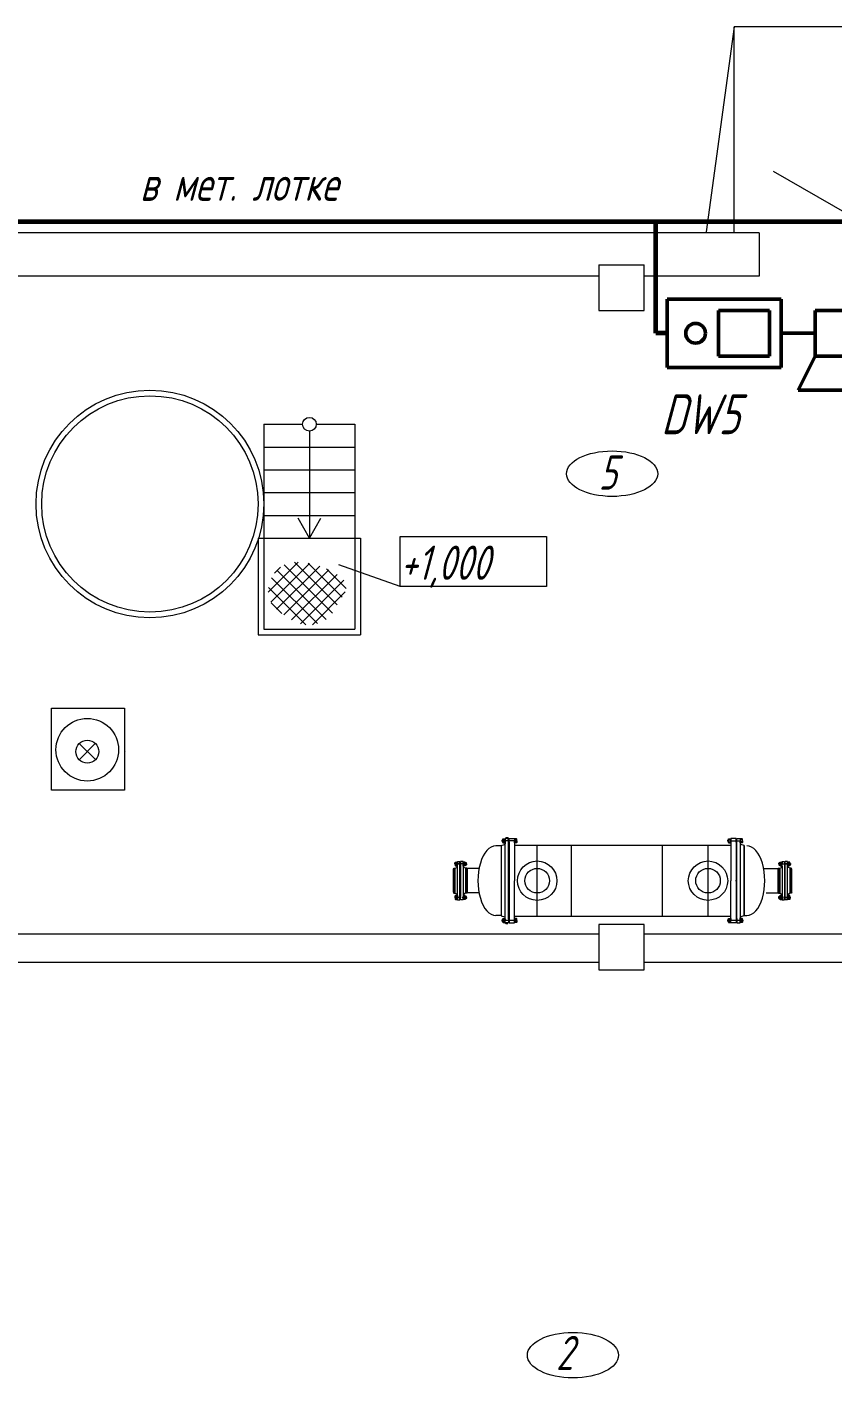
# Model space of a CAD drawing. Header units: millimetres. Extents: x 1337 to 8186, y 1899 to 5236.
# Drawn here: x 2070.3 to 2141.1, y 2610.2 to 2728.8 of the extents above; entities that cross this region are included whole.
import ezdxf

# ---------------------------------------------------------------- set-up
doc = ezdxf.new("R2010")
doc.units = ezdxf.units.MM
for name, color, linetype, lineweight in [('Линия связи (Вновь)', 3, 'Continuous', 60), ('Связь', 84, 'Continuous', 50), ('Строительный', 251, 'Continuous', 13), ('Текст', 2, 'Continuous', 25)]:
    doc.layers.add(name, color=color, linetype=linetype, lineweight=lineweight)
doc.styles.add('Simplex', font='simplex.shx', dxfattribs={"width": 0.7, "oblique": 15})

# ---------------------------------------------------------------- blocks, each defined once
blk = doc.blocks.new('A$C178B2837')
at = {"layer": 'Строительный', "ltscale": 100}
for p, q in [((117.06, 420.6), (114.6, 402.6)), ((132.06, 420.6), (117.06, 420.6)), ((117.06, 402.52), (117.06, 420.6)), ((129.86, 402.51), (120.52, 407.91)), ((119.26, 402.51), (44.36, 402.51)), ((119.26, 402.51), (119.26, 398.71)), ((105.16, 398.71), (54.16, 398.71)), ((105.16, 399.7), (105.16, 395.7)), ((105.16, 399.7), (109.16, 399.7)), ((109.16, 395.7), (109.16, 399.7)), ((119.26, 398.71), (109.16, 398.71)), ((105.16, 395.7), (109.16, 395.7)), ((75.76, 385.71), (79.16, 385.71)), ((75.76, 385.71), (75.76, 367.71)), ((80.36, 385.71), (83.76, 385.71)), ((83.76, 385.71), (83.76, 367.71)), ((79.76, 385.11), (79.76, 375.71)), ((75.76, 383.71), (83.76, 383.71)), ((75.76, 381.71), (83.76, 381.71)), ((75.76, 379.71), (83.76, 379.71)), ((75.76, 377.71), (83.76, 377.71)), ((79.76, 375.71, -0.75), (78.76, 377.45, -0.75)), ((79.76, 375.71, -0.75), (80.76, 377.45, -0.75)), ((75.26, 375.71), (84.26, 375.71)), ((75.26, 375.71), (75.26, 367.21)), ((84.26, 375.71), (84.26, 367.21)), ((87.74, 375.84), (100.57, 375.84)), ((87.74, 371.46), (87.74, 375.84)), ((100.57, 375.84), (100.57, 371.46)), ((76.15, 370.98), (78.78, 373.61)), ((76.37, 370.08), (79.78, 373.48)), ((76.69, 372.64), (77.22, 373.17)), ((76.88, 369.46), (80.67, 373.25)), ((76.9, 372.89), (81.24, 368.56)), ((77.51, 368.97), (81.47, 372.93)), ((77.55, 373.37), (81.79, 369.13)), ((78.19, 368.53), (82.19, 372.53)), ((78.44, 373.6), (82.2, 369.85)), ((79.66, 373.5), (82.64, 370.52)), ((81.26, 373.02), (82.99, 371.3)), ((87.74, 371.46), (82.33, 373.38)), ((76.18, 371.38), (79.45, 368.1)), ((76.44, 372.23), (80.47, 368.2)), ((78.98, 368.19), (82.79, 372.01)), ((100.57, 371.46), (87.74, 371.46)), ((80.02, 368.11), (82.9, 370.99)), ((76.39, 370.04), (77.33, 369.1)), ((75.26, 367.21), (84.26, 367.21)), ((75.76, 367.71), (83.76, 367.71)), ((57.13, 360.77), (63.52, 360.77)), ((57.13, 353.58), (57.13, 360.77)), ((63.52, 360.77), (63.52, 353.58)), ((59.56, 356.25), (60.96, 357.68)), ((59.56, 357.67), (60.97, 356.26)), ((63.62, 356.96), (63.62, 356.96)), ((63.52, 353.58), (57.13, 353.58)), ((96.59, 348.71), (96.89, 348.81)), ((98, 349.13), (96.63, 349.13)), ((96.68, 349.2), (96.71, 349.23)), ((96.68, 349.13), (96.68, 349.2)), ((96.68, 349.13), (96.68, 349.05)), ((96.68, 349.05), (96.71, 349.03)), ((96.69, 349.21), (96.74, 349.21)), ((96.69, 349.04), (96.74, 349.04)), ((96.71, 349.23), (96.74, 349.23)), ((96.71, 349.23), (96.71, 349.13)), ((96.71, 349.03), (96.71, 349.13)), ((96.71, 349.03), (96.74, 349.03)), ((96.74, 349.28), (96.75, 349.3)), ((96.74, 349.13), (96.74, 349.28)), ((96.74, 349.13), (96.74, 348.98)), ((96.74, 348.98), (96.75, 348.95)), ((96.75, 349.3), (96.93, 349.3)), ((96.75, 349.21), (96.93, 349.21)), ((96.75, 349.04), (96.93, 349.04)), ((96.75, 348.95), (96.93, 348.95)), ((96.93, 349.3), (96.94, 349.28)), ((96.93, 348.95), (96.94, 348.98)), ((96.94, 349.33), (96.94, 348.87)), ((97.23, 349.33), (96.94, 349.33)), ((96.94, 349.28), (96.94, 349.13)), ((96.94, 349.24), (96.94, 349.24)), ((96.94, 348.98), (96.94, 349.13)), ((96.94, 349.04), (96.94, 349.04)), ((96.94, 349.03), (96.94, 349.03)), ((96.95, 341.93), (96.94, 348.87)), ((97.02, 349.39), (97, 349.38)), ((97, 349.38), (97, 349.33)), ((97.1, 349.33), (97, 349.33)), ((97.1, 349.39), (97.02, 349.39)), ((97.05, 349.38), (97.05, 349.33)), ((97.08, 349.13), (97.08, 349.13)), ((97.1, 349.39), (97.19, 349.39)), ((97.1, 349.33), (97.2, 349.33)), ((97.15, 349.38), (97.15, 349.33)), ((97.19, 349.39), (97.2, 349.38)), ((97.2, 349.38), (97.2, 349.33)), ((97.23, 349.03), (97.23, 349.33)), ((97.29, 349.23), (97.23, 349.23)), ((97.23, 348.94), (97.23, 349.03)), ((97.29, 349.03), (97.23, 349.03)), ((97.26, 348.94), (97.23, 348.94)), ((97.24, 342.29), (97.23, 348.94)), ((97.29, 349.02), (97.26, 348.99)), ((97.26, 348.82), (97.26, 348.99)), ((97.26, 345.63), (97.26, 348.82)), ((97.26, 348.82), (97.26, 348.82)), ((97.29, 349.33), (97.76, 349.33)), ((97.29, 349.03), (97.29, 349.33)), ((97.29, 349.02), (97.29, 349.03)), ((97.29, 349.03), (97.29, 342.23)), ((97.76, 349.33), (97.76, 345.63)), ((97.77, 349.3), (97.76, 349.28)), ((97.76, 349.28), (97.76, 349.13)), ((97.76, 349.24), (97.76, 349.24)), ((97.76, 348.98), (97.76, 349.13)), ((97.76, 349.04), (97.76, 349.04)), ((97.76, 349.03), (97.76, 349.03)), ((97.77, 348.95), (97.76, 348.98)), ((97.95, 349.3), (97.77, 349.3)), ((97.95, 349.21), (97.77, 349.21)), ((97.95, 349.04), (97.77, 349.04)), ((97.95, 348.95), (97.77, 348.95)), ((97.96, 349.28), (97.95, 349.3)), ((97.96, 348.98), (97.95, 348.95)), ((97.96, 349.13), (97.96, 349.28)), ((97.98, 349.2), (97.96, 349.22)), ((97.97, 349.21), (97.96, 349.21)), ((97.96, 349.13), (97.96, 348.98)), ((97.98, 349.05), (97.96, 349.03)), ((97.97, 349.04), (97.96, 349.04)), ((97.98, 349.13), (97.98, 349.2)), ((97.98, 349.13), (97.98, 349.05)), ((116.5, 349.2), (116.53, 349.23)), ((116.5, 349.13), (116.5, 349.2)), ((116.5, 349.13), (116.5, 349.05)), ((116.5, 349.05), (116.53, 349.03)), ((116.51, 349.21), (116.56, 349.21)), ((116.51, 349.04), (116.56, 349.04)), ((116.53, 349.23), (116.56, 349.23)), ((116.53, 349.23), (116.53, 349.13)), ((116.53, 349.03), (116.53, 349.13)), ((116.53, 349.03), (116.56, 349.03)), ((116.56, 349.28), (116.57, 349.3)), ((116.56, 349.13), (116.56, 349.28)), ((116.56, 349.13), (116.56, 348.98)), ((116.56, 348.98), (116.57, 348.95)), ((116.57, 349.3), (116.75, 349.3)), ((116.57, 349.21), (116.75, 349.21)), ((116.57, 349.04), (116.75, 349.04)), ((116.57, 348.95), (116.75, 348.95)), ((116.73, 349.13), (117.26, 349.13)), ((116.75, 349.3), (116.76, 349.28)), ((116.75, 348.95), (116.76, 348.98)), ((117.23, 349.33), (116.76, 349.33)), ((116.76, 349.33), (116.76, 347.56)), ((116.76, 349.28), (116.76, 349.13)), ((116.76, 349.23), (116.76, 349.23)), ((116.76, 349.21), (116.76, 349.21)), ((116.76, 348.98), (116.76, 349.13)), ((116.9, 349.13), (116.9, 349.13)), ((117.23, 349.02), (117.23, 349.33)), ((117.29, 349.23), (117.23, 349.23)), ((117.29, 349.03), (117.23, 349.03)), ((117.23, 349.02), (117.23, 342.03)), ((117.23, 349.02), (117.26, 348.99)), ((117.26, 348.94), (117.26, 348.99)), ((117.26, 345.63), (117.26, 348.94)), ((117.26, 348.94), (117.29, 348.94)), ((117.27, 349.13), (117.6, 349.13)), ((117.29, 349.33), (117.58, 349.33)), ((117.29, 348.94), (117.29, 349.33)), ((117.29, 345.63), (117.29, 348.94)), ((117.4, 349.13), (117.4, 349.13)), ((117.58, 349.33), (117.58, 342.38)), ((117.59, 349.3), (117.58, 349.28)), ((117.58, 349.28), (117.58, 349.13)), ((117.58, 348.98), (117.58, 349.13)), ((117.58, 349.04), (117.58, 349.04)), ((117.58, 349.03), (117.58, 349.03)), ((117.59, 348.95), (117.58, 348.98)), ((117.77, 349.3), (117.59, 349.3)), ((117.77, 349.21), (117.59, 349.21)), ((117.77, 349.04), (117.59, 349.04)), ((117.77, 348.95), (117.59, 348.95)), ((117.93, 348.71), (117.63, 348.81)), ((117.78, 349.28), (117.77, 349.3)), ((117.78, 348.98), (117.77, 348.95)), ((117.78, 349.13), (117.78, 349.28)), ((117.8, 349.2), (117.78, 349.22)), ((117.79, 349.21), (117.78, 349.21)), ((117.78, 349.13), (117.78, 348.98)), ((117.8, 349.05), (117.78, 349.03)), ((117.79, 349.04), (117.78, 349.04)), ((117.8, 349.13), (117.8, 349.2)), ((117.8, 349.13), (117.8, 349.05)), ((96.59, 348.69), (96.12, 348.69)), ((96.59, 348.71), (96.6, 342.55)), ((97.76, 348.75), (116.76, 348.75)), ((99.76, 342.51), (99.76, 348.75)), ((102.76, 342.51), (102.76, 348.75)), ((110.76, 342.51), (110.76, 348.75)), ((114.76, 342.51), (114.76, 348.75)), ((117.93, 348.71), (117.93, 345.63)), ((117.93, 345.63), (117.93, 348.69)), ((92.4, 346.65), (92.45, 346.74)), ((92.4, 344.61), (92.4, 346.65)), ((92.45, 346.74), (92.55, 346.74)), ((92.45, 344.52), (92.45, 346.74)), ((93.57, 347.1), (92.48, 347.1)), ((92.55, 347.17), (92.57, 347.19)), ((92.55, 347.17), (92.57, 347.19)), ((92.55, 347.1), (92.55, 347.17)), ((92.55, 347.1), (92.55, 347.17)), ((92.55, 347.1), (92.55, 347.02)), ((92.55, 347.1), (92.55, 347.02)), ((92.55, 347.02), (92.57, 347)), ((92.55, 347.02), (92.57, 347)), ((92.55, 346.74), (92.71, 346.8)), ((92.55, 344.52), (92.55, 346.74)), ((92.56, 347.19), (92.57, 347.19)), ((92.56, 347.19), (92.57, 347.19)), ((92.56, 347.01), (92.57, 347.01)), ((92.56, 347.01), (92.57, 347.01)), ((92.57, 347.25), (92.58, 347.27)), ((92.57, 347.25), (92.58, 347.27)), ((92.57, 347.1), (92.57, 347.25)), ((92.57, 347.1), (92.57, 347.25)), ((92.57, 347.1), (92.57, 346.95)), ((92.57, 347.1), (92.57, 346.95)), ((92.57, 346.95), (92.58, 346.93)), ((92.57, 346.95), (92.58, 346.93)), ((92.58, 347.27), (92.76, 347.27)), ((92.58, 347.27), (92.76, 347.27)), ((92.58, 347.19), (92.76, 347.19)), ((92.58, 347.19), (92.76, 347.19)), ((92.58, 347.01), (92.76, 347.01)), ((92.58, 347.01), (92.76, 347.01)), ((92.58, 346.93), (92.76, 346.93)), ((92.58, 346.93), (92.76, 346.93)), ((92.75, 347.1), (93, 347.1)), ((92.76, 347.27), (92.77, 347.25)), ((92.76, 347.27), (92.77, 347.25)), ((92.76, 346.93), (92.77, 346.95)), ((92.76, 346.93), (92.77, 346.95)), ((92.77, 343.95), (92.77, 347.3)), ((92.77, 347.3), (92.98, 347.3)), ((92.77, 347.25), (92.77, 347.1)), ((92.77, 347.25), (92.77, 347.1)), ((92.77, 346.95), (92.77, 347.1)), ((92.77, 346.95), (92.77, 347.1)), ((92.98, 343.95), (92.98, 347.3)), ((92.98, 347.2), (93.04, 347.2)), ((92.98, 347.2), (93.04, 347.2)), ((92.98, 347), (93.04, 347)), ((92.98, 347), (93.04, 347)), ((92.98, 346.93), (93.01, 346.93)), ((93.04, 347), (93.01, 346.97)), ((93.01, 346.97), (93.01, 346.93)), ((93.01, 346.93), (93.01, 344.44)), ((93.25, 347.3), (93.04, 347.3)), ((93.04, 347.3), (93.04, 344.26)), ((93.04, 347), (93.04, 347)), ((93.25, 346.9), (93.25, 347.3)), ((93.26, 347.27), (93.25, 347.25)), ((93.26, 347.27), (93.25, 347.25)), ((93.25, 347.25), (93.25, 347.1)), ((93.25, 347.25), (93.25, 347.1)), ((93.25, 346.95), (93.25, 347.1)), ((93.25, 346.95), (93.25, 347.1)), ((93.26, 346.93), (93.25, 346.95)), ((93.26, 346.93), (93.25, 346.95)), ((93.25, 346.9), (93.25, 343.95)), ((93.44, 347.27), (93.26, 347.27)), ((93.44, 347.27), (93.26, 347.27)), ((93.44, 347.19), (93.26, 347.19)), ((93.44, 347.19), (93.26, 347.19)), ((93.44, 347.01), (93.26, 347.01)), ((93.44, 347.01), (93.26, 347.01)), ((93.44, 346.93), (93.26, 346.93)), ((93.44, 346.93), (93.26, 346.93)), ((93.47, 346.74), (93.32, 346.8)), ((93.45, 347.25), (93.44, 347.27)), ((93.45, 347.25), (93.44, 347.27)), ((93.45, 346.95), (93.44, 346.93)), ((93.45, 346.95), (93.44, 346.93)), ((93.45, 347.1), (93.45, 347.25)), ((93.45, 347.1), (93.45, 347.25)), ((93.53, 347.2), (93.45, 347.2)), ((93.53, 347.2), (93.45, 347.2)), ((93.54, 347.19), (93.45, 347.19)), ((93.54, 347.19), (93.45, 347.19)), ((93.45, 347.1), (93.45, 346.95)), ((93.45, 347.1), (93.45, 346.95)), ((93.54, 347.01), (93.45, 347.01)), ((93.54, 347.01), (93.45, 347.01)), ((93.53, 347), (93.45, 347)), ((93.53, 347), (93.45, 347)), ((93.57, 346.74), (93.47, 346.74)), ((93.47, 346.74), (93.47, 344.52)), ((93.55, 347.17), (93.53, 347.2)), ((93.53, 347.2), (93.53, 347.1)), ((93.55, 347.17), (93.53, 347.2)), ((93.53, 347.2), (93.53, 347.1)), ((93.53, 347), (93.53, 347.1)), ((93.53, 347), (93.53, 347.1)), ((93.55, 347.02), (93.53, 347)), ((93.55, 347.02), (93.53, 347)), ((93.55, 347.1), (93.55, 347.17)), ((93.55, 347.1), (93.55, 347.17)), ((93.55, 347.1), (93.55, 347.02)), ((93.55, 347.1), (93.55, 347.02)), ((93.62, 346.71), (93.57, 346.74)), ((93.57, 346.74), (93.57, 344.52)), ((93.62, 346.71), (93.62, 344.55)), ((94.66, 346.71), (93.62, 346.71)), ((93.62, 346.65), (93.62, 344.61)), ((116.76, 347.56), (116.76, 345.63)), ((119.64, 346.71), (120.9, 346.71)), ((120.9, 346.71), (120.95, 346.74)), ((120.9, 346.71), (120.9, 344.55)), ((120.9, 346.65), (120.9, 344.61)), ((120.95, 347.1), (122.05, 347.1)), ((120.95, 346.74), (121.05, 346.74)), ((120.95, 346.74), (120.95, 344.52)), ((120.97, 347.17), (121, 347.2)), ((120.97, 347.17), (121, 347.2)), ((120.97, 347.1), (120.97, 347.17)), ((120.97, 347.1), (120.97, 347.17)), ((120.97, 347.1), (120.97, 347.02)), ((120.97, 347.1), (120.97, 347.02)), ((120.97, 347.02), (121, 347)), ((120.97, 347.02), (121, 347)), ((120.98, 347.19), (121.07, 347.19)), ((120.98, 347.19), (121.07, 347.19)), ((120.98, 347.01), (121.07, 347.01)), ((120.98, 347.01), (121.07, 347.01)), ((121, 347.2), (121.07, 347.2)), ((121, 347.2), (121, 347.1)), ((121, 347.2), (121.07, 347.2)), ((121, 347.2), (121, 347.1)), ((121, 347), (121, 347.1)), ((121, 347), (121, 347.1)), ((121, 347), (121.07, 347)), ((121, 347), (121.07, 347)), ((121.05, 346.74), (121.21, 346.8)), ((121.05, 346.74), (121.05, 344.52)), ((121.07, 347.25), (121.08, 347.27)), ((121.07, 347.25), (121.08, 347.27)), ((121.07, 347.1), (121.07, 347.25)), ((121.07, 347.1), (121.07, 347.25)), ((121.07, 347.1), (121.07, 346.95)), ((121.07, 347.1), (121.07, 346.95)), ((121.07, 346.95), (121.08, 346.93)), ((121.07, 346.95), (121.08, 346.93)), ((121.08, 347.27), (121.26, 347.27)), ((121.08, 347.27), (121.26, 347.27)), ((121.08, 347.19), (121.26, 347.19)), ((121.08, 347.19), (121.26, 347.19)), ((121.08, 347.01), (121.26, 347.01)), ((121.08, 347.01), (121.26, 347.01)), ((121.08, 346.93), (121.26, 346.93)), ((121.08, 346.93), (121.26, 346.93)), ((121.26, 347.27), (121.27, 347.25)), ((121.26, 347.27), (121.27, 347.25)), ((121.26, 346.93), (121.27, 346.95)), ((121.26, 346.93), (121.27, 346.95)), ((121.27, 346.9), (121.27, 347.3)), ((121.27, 347.3), (121.48, 347.3)), ((121.27, 347.25), (121.27, 347.1)), ((121.27, 347.25), (121.27, 347.1)), ((121.27, 346.95), (121.27, 347.1)), ((121.27, 346.95), (121.27, 347.1)), ((121.27, 346.9), (121.27, 343.95)), ((121.48, 347.3), (121.48, 344.26)), ((121.54, 347.2), (121.48, 347.2)), ((121.54, 347.2), (121.48, 347.2)), ((121.48, 347), (121.51, 346.97)), ((121.48, 347), (121.48, 347)), ((121.54, 347), (121.48, 347)), ((121.54, 347), (121.48, 347)), ((121.51, 346.97), (121.51, 346.93)), ((121.51, 346.93), (121.51, 344.44)), ((121.54, 346.93), (121.51, 346.93)), ((121.77, 347.1), (121.52, 347.1)), ((121.75, 347.3), (121.54, 347.3)), ((121.54, 343.95), (121.54, 347.3)), ((121.75, 343.95), (121.75, 347.3)), ((121.76, 347.27), (121.75, 347.25)), ((121.76, 347.27), (121.75, 347.25)), ((121.75, 347.25), (121.75, 347.1)), ((121.75, 347.25), (121.75, 347.1)), ((121.75, 346.95), (121.75, 347.1)), ((121.75, 346.95), (121.75, 347.1)), ((121.76, 346.93), (121.75, 346.95)), ((121.76, 346.93), (121.75, 346.95)), ((121.94, 347.27), (121.76, 347.27)), ((121.94, 347.27), (121.76, 347.27)), ((121.94, 347.19), (121.76, 347.19)), ((121.94, 347.19), (121.76, 347.19)), ((121.94, 347.01), (121.76, 347.01)), ((121.94, 347.01), (121.76, 347.01)), ((121.94, 346.93), (121.76, 346.93)), ((121.94, 346.93), (121.76, 346.93)), ((121.97, 346.74), (121.82, 346.8)), ((121.95, 347.25), (121.94, 347.27)), ((121.95, 347.25), (121.94, 347.27)), ((121.95, 346.95), (121.94, 346.93)), ((121.95, 346.95), (121.94, 346.93)), ((121.95, 347.1), (121.95, 347.25)), ((121.95, 347.1), (121.95, 347.25)), ((121.97, 347.17), (121.95, 347.19)), ((121.96, 347.19), (121.95, 347.19)), ((121.97, 347.17), (121.95, 347.19)), ((121.96, 347.19), (121.95, 347.19)), ((121.95, 347.1), (121.95, 346.95)), ((121.95, 347.1), (121.95, 346.95)), ((121.97, 347.02), (121.95, 347)), ((121.97, 347.02), (121.95, 347)), ((121.96, 347.01), (121.95, 347.01)), ((121.96, 347.01), (121.95, 347.01)), ((121.97, 347.1), (121.97, 347.17)), ((121.97, 347.1), (121.97, 347.17)), ((121.97, 347.1), (121.97, 347.02)), ((121.97, 347.1), (121.97, 347.02)), ((122.07, 346.74), (121.97, 346.74)), ((121.97, 344.52), (121.97, 346.74)), ((122.12, 346.65), (122.07, 346.74)), ((122.07, 344.52), (122.07, 346.74)), ((122.12, 344.61), (122.12, 346.65)), ((97.26, 345.63), (97.26, 342.31)), ((97.76, 343.7), (97.76, 345.63)), ((116.76, 343.7), (116.76, 345.63)), ((117.23, 345.59), (117.23, 345.67)), ((117.26, 345.63), (117.26, 342.43)), ((117.29, 342.31), (117.29, 345.63)), ((117.93, 342.57), (117.93, 345.63)), ((117.93, 345.63), (117.93, 342.55)), ((92.4, 344.61), (92.45, 344.52)), ((92.45, 344.52), (92.55, 344.52)), ((93.04, 344.15), (92.5, 344.15)), ((92.55, 344.52), (92.71, 344.45)), ((92.55, 344.23), (92.57, 344.25)), ((92.55, 344.23), (92.57, 344.25)), ((92.55, 344.15), (92.55, 344.23)), ((92.55, 344.15), (92.55, 344.23)), ((92.55, 344.15), (92.55, 344.08)), ((92.55, 344.15), (92.55, 344.08)), ((92.55, 344.08), (92.57, 344.06)), ((92.55, 344.08), (92.57, 344.06)), ((92.56, 344.24), (92.57, 344.24)), ((92.56, 344.24), (92.57, 344.24)), ((92.56, 344.07), (92.57, 344.07)), ((92.56, 344.07), (92.57, 344.07)), ((92.57, 344.3), (92.58, 344.33)), ((92.57, 344.3), (92.58, 344.33)), ((92.57, 344.15), (92.57, 344.3)), ((92.57, 344.15), (92.57, 344.3)), ((92.57, 344.15), (92.57, 344)), ((92.57, 344.15), (92.57, 344)), ((92.58, 344.33), (92.76, 344.33)), ((92.58, 344.33), (92.76, 344.33)), ((92.58, 344.24), (92.76, 344.24)), ((92.58, 344.24), (92.76, 344.24)), ((92.58, 344.07), (92.76, 344.07)), ((92.58, 344.07), (92.76, 344.07)), ((92.75, 344.15), (93, 344.15)), ((92.76, 344.33), (92.77, 344.3)), ((92.76, 344.33), (92.77, 344.3)), ((92.77, 344.3), (92.77, 344.15)), ((92.77, 344.3), (92.77, 344.15)), ((92.77, 344), (92.77, 344.15)), ((92.77, 344), (92.77, 344.15)), ((92.98, 344.33), (93.01, 344.33)), ((92.98, 344.25), (93.04, 344.25)), ((92.98, 344.25), (93.04, 344.25)), ((92.98, 344.05), (93.04, 344.05)), ((92.98, 344.05), (93.04, 344.05)), ((93.01, 344.45), (93.01, 344.29)), ((93.04, 344.26), (93.01, 344.29)), ((93.04, 344.25), (93.04, 344.26)), ((93.04, 343.95), (93.04, 344.25)), ((93.59, 344.15), (93.15, 344.15)), ((93.26, 344.33), (93.25, 344.3)), ((93.26, 344.33), (93.25, 344.3)), ((93.25, 344.3), (93.25, 344.15)), ((93.25, 344.3), (93.25, 344.15)), ((93.25, 344), (93.25, 344.15)), ((93.25, 344), (93.25, 344.15)), ((93.44, 344.33), (93.26, 344.33)), ((93.44, 344.33), (93.26, 344.33)), ((93.44, 344.24), (93.26, 344.24)), ((93.44, 344.24), (93.26, 344.24)), ((93.44, 344.07), (93.26, 344.07)), ((93.44, 344.07), (93.26, 344.07)), ((93.47, 344.52), (93.32, 344.45)), ((93.45, 344.3), (93.44, 344.33)), ((93.45, 344.3), (93.44, 344.33)), ((93.45, 344.15), (93.45, 344.3)), ((93.45, 344.15), (93.45, 344.3)), ((93.53, 344.25), (93.45, 344.25)), ((93.53, 344.25), (93.45, 344.25)), ((93.54, 344.24), (93.45, 344.24)), ((93.54, 344.24), (93.45, 344.24)), ((93.45, 344.15), (93.45, 344)), ((93.45, 344.15), (93.45, 344)), ((93.54, 344.07), (93.45, 344.07)), ((93.54, 344.07), (93.45, 344.07)), ((93.53, 344.05), (93.45, 344.05)), ((93.53, 344.05), (93.45, 344.05)), ((93.57, 344.52), (93.47, 344.52)), ((93.55, 344.23), (93.53, 344.25)), ((93.53, 344.25), (93.53, 344.15)), ((93.55, 344.23), (93.53, 344.25)), ((93.53, 344.25), (93.53, 344.15)), ((93.53, 344.05), (93.53, 344.15)), ((93.53, 344.05), (93.53, 344.15)), ((93.55, 344.08), (93.53, 344.05)), ((93.55, 344.08), (93.53, 344.05)), ((93.55, 344.15), (93.55, 344.23)), ((93.55, 344.15), (93.55, 344.23)), ((93.55, 344.15), (93.55, 344.08)), ((93.55, 344.15), (93.55, 344.08)), ((93.62, 344.55), (93.57, 344.52)), ((94.66, 344.55), (93.62, 344.55)), ((119.86, 344.55), (120.9, 344.55)), ((120.9, 344.55), (120.95, 344.52)), ((120.93, 344.15), (121.37, 344.15)), ((120.95, 344.52), (121.05, 344.52)), ((120.97, 344.23), (121, 344.25)), ((120.97, 344.23), (121, 344.25)), ((120.97, 344.15), (120.97, 344.23)), ((120.97, 344.15), (120.97, 344.23)), ((120.97, 344.15), (120.97, 344.08)), ((120.97, 344.15), (120.97, 344.08)), ((120.97, 344.08), (121, 344.05)), ((120.97, 344.08), (121, 344.05)), ((120.98, 344.24), (121.07, 344.24)), ((120.98, 344.24), (121.07, 344.24)), ((120.98, 344.07), (121.07, 344.07)), ((120.98, 344.07), (121.07, 344.07)), ((121, 344.25), (121.07, 344.25)), ((121, 344.25), (121, 344.15)), ((121, 344.25), (121.07, 344.25)), ((121, 344.25), (121, 344.15)), ((121, 344.05), (121, 344.15)), ((121, 344.05), (121, 344.15)), ((121, 344.05), (121.07, 344.05)), ((121, 344.05), (121.07, 344.05)), ((121.05, 344.52), (121.21, 344.45)), ((121.07, 344.3), (121.08, 344.33)), ((121.07, 344.3), (121.08, 344.33)), ((121.07, 344.15), (121.07, 344.3)), ((121.07, 344.15), (121.07, 344.3)), ((121.07, 344.15), (121.07, 344)), ((121.07, 344.15), (121.07, 344)), ((121.08, 344.33), (121.26, 344.33)), ((121.08, 344.33), (121.26, 344.33)), ((121.08, 344.24), (121.26, 344.24)), ((121.08, 344.24), (121.26, 344.24)), ((121.08, 344.07), (121.26, 344.07)), ((121.08, 344.07), (121.26, 344.07)), ((121.26, 344.33), (121.27, 344.3)), ((121.26, 344.33), (121.27, 344.3)), ((121.27, 344.3), (121.27, 344.15)), ((121.27, 344.3), (121.27, 344.15)), ((121.27, 344), (121.27, 344.15)), ((121.27, 344), (121.27, 344.15)), ((121.48, 344.26), (121.51, 344.29)), ((121.48, 344.25), (121.48, 344.26)), ((121.48, 343.95), (121.48, 344.25)), ((121.54, 344.25), (121.48, 344.25)), ((121.54, 344.25), (121.48, 344.25)), ((121.48, 344.15), (122.02, 344.15)), ((121.54, 344.05), (121.48, 344.05)), ((121.54, 344.05), (121.48, 344.05)), ((121.51, 344.45), (121.51, 344.29)), ((121.54, 344.33), (121.51, 344.33)), ((121.77, 344.15), (121.52, 344.15)), ((121.76, 344.33), (121.75, 344.3)), ((121.76, 344.33), (121.75, 344.3)), ((121.75, 344.3), (121.75, 344.15)), ((121.75, 344.3), (121.75, 344.15)), ((121.75, 344), (121.75, 344.15)), ((121.75, 344), (121.75, 344.15)), ((121.94, 344.33), (121.76, 344.33)), ((121.94, 344.33), (121.76, 344.33)), ((121.94, 344.24), (121.76, 344.24)), ((121.94, 344.24), (121.76, 344.24)), ((121.94, 344.07), (121.76, 344.07)), ((121.94, 344.07), (121.76, 344.07)), ((121.97, 344.52), (121.82, 344.45)), ((121.95, 344.3), (121.94, 344.33)), ((121.95, 344.3), (121.94, 344.33)), ((121.95, 344.15), (121.95, 344.3)), ((121.95, 344.15), (121.95, 344.3)), ((121.97, 344.23), (121.95, 344.25)), ((121.97, 344.23), (121.95, 344.25)), ((121.96, 344.24), (121.95, 344.24)), ((121.96, 344.24), (121.95, 344.24)), ((121.95, 344.15), (121.95, 344)), ((121.95, 344.15), (121.95, 344)), ((121.97, 344.08), (121.95, 344.06)), ((121.97, 344.08), (121.95, 344.06)), ((121.96, 344.07), (121.95, 344.07)), ((121.96, 344.07), (121.95, 344.07)), ((122.07, 344.52), (121.97, 344.52)), ((121.97, 344.15), (121.97, 344.23)), ((121.97, 344.15), (121.97, 344.23)), ((121.97, 344.15), (121.97, 344.08)), ((121.97, 344.15), (121.97, 344.08)), ((122.12, 344.61), (122.07, 344.52)), ((92.57, 344), (92.58, 343.98)), ((92.57, 344), (92.58, 343.98)), ((92.58, 343.98), (92.76, 343.98)), ((92.58, 343.98), (92.76, 343.98)), ((92.76, 343.98), (92.77, 344)), ((92.76, 343.98), (92.77, 344)), ((92.77, 343.95), (92.98, 343.95)), ((93.25, 343.95), (93.04, 343.95)), ((93.26, 343.98), (93.25, 344)), ((93.26, 343.98), (93.25, 344)), ((93.44, 343.98), (93.26, 343.98)), ((93.44, 343.98), (93.26, 343.98)), ((93.45, 344), (93.44, 343.98)), ((93.45, 344), (93.44, 343.98)), ((97.76, 341.93), (97.76, 343.7)), ((116.76, 341.93), (116.76, 343.7)), ((121.07, 344), (121.08, 343.98)), ((121.07, 344), (121.08, 343.98)), ((121.08, 343.98), (121.26, 343.98)), ((121.08, 343.98), (121.26, 343.98)), ((121.26, 343.98), (121.27, 344)), ((121.26, 343.98), (121.27, 344)), ((121.27, 343.95), (121.48, 343.95)), ((121.75, 343.95), (121.54, 343.95)), ((121.76, 343.98), (121.75, 344)), ((121.76, 343.98), (121.75, 344)), ((121.94, 343.98), (121.76, 343.98)), ((121.94, 343.98), (121.76, 343.98)), ((121.95, 344), (121.94, 343.98)), ((121.95, 344), (121.94, 343.98)), ((96.59, 342.57), (96.12, 342.57)), ((96.6, 342.55), (96.9, 342.45)), ((98, 342.13), (96.63, 342.13)), ((96.68, 342.2), (96.71, 342.23)), ((96.68, 342.2), (96.71, 342.23)), ((96.68, 342.13), (96.68, 342.2)), ((96.68, 342.13), (96.68, 342.2)), ((96.68, 342.13), (96.68, 342.05)), ((96.68, 342.13), (96.68, 342.05)), ((96.68, 342.05), (96.71, 342.03)), ((96.68, 342.05), (96.71, 342.03)), ((96.69, 342.21), (96.75, 342.21)), ((96.69, 342.21), (96.75, 342.21)), ((96.69, 342.04), (96.75, 342.04)), ((96.69, 342.04), (96.75, 342.04)), ((96.71, 342.23), (96.75, 342.23)), ((96.71, 342.23), (96.71, 342.13)), ((96.71, 342.23), (96.75, 342.23)), ((96.71, 342.23), (96.71, 342.13)), ((96.71, 342.03), (96.71, 342.13)), ((96.71, 342.03), (96.71, 342.13)), ((96.71, 342.03), (96.75, 342.03)), ((96.71, 342.03), (96.75, 342.03)), ((96.75, 342.28), (96.76, 342.3)), ((96.75, 342.28), (96.76, 342.3)), ((96.75, 342.13), (96.75, 342.28)), ((96.75, 342.13), (96.75, 342.28)), ((96.75, 342.13), (96.75, 341.98)), ((96.75, 342.13), (96.75, 341.98)), ((96.75, 341.98), (96.76, 341.95)), ((96.75, 341.98), (96.76, 341.95)), ((96.76, 342.3), (96.93, 342.3)), ((96.76, 342.3), (96.93, 342.3)), ((96.76, 342.21), (96.93, 342.21)), ((96.76, 342.21), (96.93, 342.21)), ((96.76, 342.04), (96.93, 342.04)), ((96.76, 342.04), (96.93, 342.04)), ((96.76, 341.95), (96.93, 341.95)), ((96.76, 341.95), (96.93, 341.95)), ((96.93, 342.3), (96.95, 342.28)), ((96.93, 342.3), (96.95, 342.28)), ((96.93, 341.95), (96.95, 341.98)), ((96.93, 341.95), (96.95, 341.98)), ((96.95, 342.28), (96.95, 342.13)), ((96.95, 342.28), (96.95, 342.13)), ((96.95, 342.24), (96.95, 342.24)), ((96.95, 341.98), (96.95, 342.13)), ((96.95, 341.98), (96.95, 342.13)), ((96.95, 342.04), (96.95, 342.04)), ((96.95, 342.03), (96.95, 342.03)), ((97.24, 341.93), (96.95, 341.93)), ((96.99, 341.87), (96.99, 341.93)), ((97.09, 341.93), (96.99, 341.93)), ((97.01, 341.86), (96.99, 341.87)), ((97.09, 341.86), (97.01, 341.86)), ((97.04, 341.87), (97.04, 341.93)), ((97.08, 342.13), (97.08, 342.13)), ((97.08, 342.13), (97.08, 342.13)), ((97.09, 341.93), (97.19, 341.93)), ((97.09, 341.86), (97.17, 341.86)), ((97.14, 341.87), (97.14, 341.93)), ((97.17, 341.86), (97.19, 341.87)), ((97.19, 341.87), (97.19, 341.93)), ((97.24, 342.31), (97.24, 342.23)), ((97.26, 342.31), (97.24, 342.31)), ((97.24, 342.23), (97.24, 341.93)), ((97.29, 342.23), (97.24, 342.23)), ((97.29, 342.23), (97.24, 342.23)), ((97.29, 342.03), (97.24, 342.03)), ((97.29, 342.03), (97.24, 342.03)), ((97.26, 342.31), (97.26, 342.27)), ((97.29, 342.24), (97.26, 342.27)), ((97.29, 342.24), (97.29, 342.03)), ((97.29, 342.13), (97.29, 342.13)), ((97.29, 342.03), (97.29, 341.93)), ((97.29, 341.93), (97.76, 341.93)), ((97.58, 342.13), (97.58, 342.13)), ((97.58, 342.13), (97.58, 342.13)), ((97.76, 342.51), (116.06, 342.51)), ((97.77, 342.3), (97.76, 342.28)), ((97.77, 342.3), (97.76, 342.28)), ((97.76, 342.28), (97.76, 342.13)), ((97.76, 342.28), (97.76, 342.13)), ((97.76, 342.24), (97.76, 342.24)), ((97.76, 341.98), (97.76, 342.13)), ((97.76, 341.98), (97.76, 342.13)), ((97.76, 342.04), (97.76, 342.04)), ((97.76, 342.03), (97.76, 342.03)), ((97.76, 342.03), (97.76, 342.03)), ((97.77, 341.95), (97.76, 341.98)), ((97.77, 341.95), (97.76, 341.98)), ((97.95, 342.3), (97.77, 342.3)), ((97.95, 342.3), (97.77, 342.3)), ((97.95, 342.21), (97.77, 342.21)), ((97.95, 342.21), (97.77, 342.21)), ((97.95, 342.04), (97.77, 342.04)), ((97.95, 342.04), (97.77, 342.04)), ((97.95, 341.95), (97.77, 341.95)), ((97.95, 341.95), (97.77, 341.95)), ((97.96, 342.28), (97.95, 342.3)), ((97.96, 342.28), (97.95, 342.3)), ((97.96, 341.98), (97.95, 341.95)), ((97.96, 341.98), (97.95, 341.95)), ((97.96, 342.13), (97.96, 342.28)), ((97.96, 342.13), (97.96, 342.28)), ((97.98, 342.2), (97.96, 342.22)), ((97.98, 342.2), (97.96, 342.22)), ((97.97, 342.21), (97.96, 342.21)), ((97.97, 342.21), (97.96, 342.21)), ((97.96, 342.13), (97.96, 341.98)), ((97.96, 342.13), (97.96, 341.98)), ((97.98, 342.05), (97.96, 342.03)), ((97.98, 342.05), (97.96, 342.03)), ((97.97, 342.04), (97.96, 342.04)), ((97.97, 342.04), (97.96, 342.04)), ((97.98, 342.13), (97.98, 342.2)), ((97.98, 342.13), (97.98, 342.2)), ((97.98, 342.13), (97.98, 342.05)), ((97.98, 342.13), (97.98, 342.05)), ((109.16, 341.79), (105.16, 341.79)), ((105.16, 341.79), (105.16, 337.79)), ((109.16, 337.79), (109.16, 341.79)), ((116.06, 342.51), (116.76, 342.51)), ((117.87, 342.13), (116.45, 342.13)), ((116.5, 342.2), (116.52, 342.23)), ((116.5, 342.2), (116.52, 342.23)), ((116.5, 342.13), (116.5, 342.2)), ((116.5, 342.13), (116.5, 342.2)), ((116.5, 342.13), (116.5, 342.05)), ((116.5, 342.13), (116.5, 342.05)), ((116.5, 342.05), (116.52, 342.03)), ((116.5, 342.05), (116.52, 342.03)), ((116.51, 342.21), (116.56, 342.21)), ((116.51, 342.21), (116.56, 342.21)), ((116.51, 342.04), (116.56, 342.04)), ((116.51, 342.04), (116.56, 342.04)), ((116.52, 342.23), (116.56, 342.23)), ((116.52, 342.23), (116.52, 342.13)), ((116.52, 342.23), (116.56, 342.23)), ((116.52, 342.23), (116.52, 342.13)), ((116.52, 342.03), (116.52, 342.13)), ((116.52, 342.03), (116.52, 342.13)), ((116.52, 342.03), (116.56, 342.03)), ((116.52, 342.03), (116.56, 342.03)), ((116.56, 342.28), (116.57, 342.3)), ((116.56, 342.28), (116.57, 342.3)), ((116.56, 342.13), (116.56, 342.28)), ((116.56, 342.13), (116.56, 342.28)), ((116.56, 342.13), (116.56, 341.98)), ((116.56, 342.13), (116.56, 341.98)), ((116.56, 341.98), (116.57, 341.95)), ((116.56, 341.98), (116.57, 341.95)), ((116.57, 342.3), (116.75, 342.3)), ((116.57, 342.3), (116.75, 342.3)), ((116.57, 342.21), (116.75, 342.21)), ((116.57, 342.21), (116.75, 342.21)), ((116.57, 342.04), (116.75, 342.04)), ((116.57, 342.04), (116.75, 342.04)), ((116.57, 341.95), (116.75, 341.95)), ((116.57, 341.95), (116.75, 341.95)), ((116.75, 342.3), (116.76, 342.28)), ((116.75, 342.3), (116.76, 342.28)), ((116.75, 341.95), (116.76, 341.98)), ((116.75, 341.95), (116.76, 341.98)), ((116.76, 342.28), (116.76, 342.13)), ((116.76, 342.28), (116.76, 342.13)), ((116.76, 342.23), (116.76, 342.23)), ((116.76, 342.23), (116.76, 342.23)), ((116.76, 342.21), (116.76, 342.21)), ((116.76, 342.21), (116.76, 342.21)), ((116.76, 341.98), (116.76, 342.13)), ((116.76, 341.98), (116.76, 342.13)), ((116.76, 342.01), (116.76, 342.01)), ((117.23, 341.93), (116.76, 341.93)), ((116.9, 342.13), (116.9, 342.13)), ((116.9, 342.13), (116.9, 342.13)), ((117.23, 342.24), (117.26, 342.27)), ((117.29, 342.23), (117.23, 342.23)), ((117.29, 342.23), (117.23, 342.23)), ((117.23, 342.03), (117.23, 341.93)), ((117.29, 342.03), (117.23, 342.03)), ((117.29, 342.03), (117.23, 342.03)), ((117.26, 342.43), (117.26, 342.27)), ((117.26, 342.31), (117.29, 342.31)), ((117.29, 342.31), (117.29, 342.03)), ((117.29, 342.03), (117.29, 341.93)), ((117.29, 341.93), (117.58, 341.93)), ((117.4, 342.13), (117.4, 342.13)), ((117.4, 342.13), (117.4, 342.13)), ((117.4, 342.13), (117.4, 342.13)), ((117.4, 342.13), (117.4, 342.13)), ((117.58, 341.93), (117.58, 342.38)), ((117.59, 342.3), (117.58, 342.28)), ((117.59, 342.3), (117.58, 342.28)), ((117.58, 342.28), (117.58, 342.13)), ((117.58, 342.28), (117.58, 342.13)), ((117.58, 342.24), (117.58, 342.24)), ((117.58, 341.98), (117.58, 342.13)), ((117.58, 341.98), (117.58, 342.13)), ((117.58, 342.04), (117.58, 342.04)), ((117.58, 342.04), (117.58, 342.04)), ((117.58, 342.03), (117.58, 342.03)), ((117.58, 342.03), (117.58, 342.03)), ((117.59, 341.95), (117.58, 341.98)), ((117.59, 341.95), (117.58, 341.98)), ((117.76, 342.3), (117.59, 342.3)), ((117.76, 342.3), (117.59, 342.3)), ((117.76, 342.21), (117.59, 342.21)), ((117.76, 342.21), (117.59, 342.21)), ((117.76, 342.04), (117.59, 342.04)), ((117.76, 342.04), (117.59, 342.04)), ((117.76, 341.95), (117.59, 341.95)), ((117.76, 341.95), (117.59, 341.95)), ((117.93, 342.55), (117.62, 342.45)), ((117.78, 342.28), (117.76, 342.3)), ((117.78, 342.28), (117.76, 342.3)), ((117.78, 341.98), (117.76, 341.95)), ((117.78, 341.98), (117.76, 341.95)), ((117.78, 342.13), (117.78, 342.28)), ((117.78, 342.13), (117.78, 342.28)), ((117.8, 342.2), (117.78, 342.22)), ((117.8, 342.2), (117.78, 342.22)), ((117.79, 342.21), (117.78, 342.21)), ((117.79, 342.21), (117.78, 342.21)), ((117.78, 342.13), (117.78, 341.98)), ((117.78, 342.13), (117.78, 341.98)), ((117.8, 342.05), (117.78, 342.03)), ((117.8, 342.05), (117.78, 342.03)), ((117.79, 342.04), (117.78, 342.04)), ((117.79, 342.04), (117.78, 342.04)), ((117.8, 342.13), (117.8, 342.2)), ((117.8, 342.13), (117.8, 342.2)), ((117.8, 342.13), (117.8, 342.05)), ((117.8, 342.13), (117.8, 342.05)), ((117.93, 342.57), (118.18, 342.57)), ((54.16, 340.96), (60.6, 340.96)), ((54.16, 340.96), (60.6, 340.96)), ((60.6, 340.96), (105.16, 340.96)), ((71.2, 340.96), (105.16, 340.96)), ((109.16, 340.96), (160.16, 340.96)), ((109.16, 340.96), (160.16, 340.96)), ((54.16, 338.46), (60.6, 338.46)), ((60.6, 338.46), (105.16, 338.46)), ((109.16, 338.46), (160.16, 338.46)), ((105.16, 337.79), (109.16, 337.79))]:
    blk.add_line(p, q, dxfattribs=at)
for centre, radius in [((65.76, 378.71), 10), ((65.76, 378.71), 9.5), ((79.76, 385.71), 0.6), ((60.26, 357.13), 2.75), ((60.26, 357.13), 2.75), ((60.26, 356.96), 1), ((99.76, 345.63), 1.73), ((99.76, 345.63), 1.08), ((114.76, 345.63), 1.73), ((114.76, 345.63), 1.08)]:
    blk.add_circle(centre, radius, dxfattribs=at)
for centre, radius, start, end in [((96.82, 349.26), 0.0803, 156.8388, 213.0259), ((97.04, 349.13), 0.296, 162.989, 180.017), ((97.04, 349.13), 0.296, 180.017, 197.045), ((96.82, 349), 0.0803, 147.0081, 203.1952), ((96.87, 348.87), 0.07, 288.4773, 0.0373), ((96.86, 349.26), 0.0803, 327.0081, 23.1952), ((96.65, 349.13), 0.296, 0.017, 17.045), ((96.65, 349.13), 0.296, 342.989, 0.017), ((96.86, 349), 0.0803, 336.8387, 33.0259), ((97.03, 349.35), 0.0408, 53.1313, 115.5483), ((97.1, 349.24), 0.153, 89.8263, 108.5317), ((97.1, 349.24), 0.153, 71.1209, 89.8263), ((97.18, 349.35), 0.0408, 64.1042, 126.5212), ((97.84, 349.26), 0.0803, 156.8387, 213.0259), ((98.06, 349.13), 0.296, 162.989, 180.017), ((98.06, 349.13), 0.296, 180.017, 197.045), ((97.84, 349), 0.0803, 147.0081, 203.1952), ((97.88, 349.26), 0.0803, 327.0081, 23.1952), ((97.67, 349.13), 0.296, 0.017, 17.045), ((97.67, 349.13), 0.296, 342.989, 0.017), ((97.88, 349), 0.0803, 336.8388, 33.0259), ((116.64, 349.26), 0.0803, 156.8388, 213.0259), ((116.86, 349.13), 0.296, 162.989, 180.017), ((116.86, 349.13), 0.296, 180.017, 197.045), ((116.64, 349), 0.0803, 147.0081, 203.1952), ((116.68, 349.26), 0.0803, 327.0081, 23.1952), ((116.47, 349.13), 0.296, 0.017, 17.045), ((116.47, 349.13), 0.296, 342.989, 0.017), ((116.68, 349), 0.0803, 336.8387, 33.0259), ((117.66, 349.26), 0.0803, 156.8387, 213.0259), ((117.88, 349.13), 0.296, 162.989, 180.017), ((117.88, 349.13), 0.296, 180.017, 197.045), ((117.66, 349), 0.0803, 147.0081, 203.1952), ((117.65, 348.87), 0.07, 179.9627, 251.5227), ((117.7, 349.26), 0.0803, 327.0081, 23.1952), ((117.49, 349.13), 0.296, 0.017, 17.045), ((117.49, 349.13), 0.296, 342.989, 0.017), ((117.7, 349), 0.0803, 336.8388, 33.0259), ((92.65, 347.23), 0.0803, 156.8218, 213.0089), ((92.65, 347.23), 0.0803, 156.8218, 213.0089), ((92.87, 347.1), 0.296, 162.972, 180), ((92.87, 347.1), 0.296, 162.972, 180), ((92.87, 347.1), 0.296, 180, 197.028), ((92.87, 347.1), 0.296, 180, 197.028), ((92.65, 346.97), 0.0803, 146.9911, 203.1782), ((92.65, 346.97), 0.0803, 146.9911, 203.1782), ((92.67, 346.9), 0.105, 292.62, 0), ((92.69, 347.23), 0.0803, 326.9911, 23.1782), ((92.69, 347.23), 0.0803, 326.9911, 23.1782), ((92.48, 347.1), 0.296, 0, 17.028), ((92.48, 347.1), 0.296, 0, 17.028), ((92.48, 347.1), 0.296, 342.972, 0), ((92.48, 347.1), 0.296, 342.972, 0), ((92.69, 346.97), 0.0803, 336.8218, 33.0089), ((92.69, 346.97), 0.0803, 336.8218, 33.0089), ((93.33, 347.23), 0.0803, 156.8218, 213.0089), ((93.33, 347.23), 0.0803, 156.8218, 213.0089), ((93.55, 347.1), 0.296, 162.972, 180), ((93.55, 347.1), 0.296, 162.972, 180), ((93.55, 347.1), 0.296, 180, 197.028), ((93.55, 347.1), 0.296, 180, 197.028), ((93.33, 346.97), 0.0803, 146.9911, 203.1782), ((93.33, 346.97), 0.0803, 146.9911, 203.1782), ((93.36, 346.9), 0.105, 180, 247.38), ((93.37, 347.23), 0.0803, 326.9911, 23.1782), ((93.37, 347.23), 0.0803, 326.9911, 23.1782), ((93.16, 347.1), 0.296, 0, 17.028), ((93.16, 347.1), 0.296, 0, 17.028), ((93.16, 347.1), 0.296, 342.972, 0), ((93.16, 347.1), 0.296, 342.972, 0), ((93.37, 346.97), 0.0803, 336.8218, 33.0089), ((93.37, 346.97), 0.0803, 336.8218, 33.0089), ((121.15, 347.23), 0.0803, 156.8218, 213.0089), ((121.15, 347.23), 0.0803, 156.8218, 213.0089), ((121.37, 347.1), 0.296, 162.972, 180), ((121.37, 347.1), 0.296, 162.972, 180), ((121.37, 347.1), 0.296, 180, 197.028), ((121.37, 347.1), 0.296, 180, 197.028), ((121.15, 346.97), 0.0803, 146.9911, 203.1782), ((121.15, 346.97), 0.0803, 146.9911, 203.1782), ((121.17, 346.9), 0.105, 292.62, 0), ((121.19, 347.23), 0.0803, 326.9911, 23.1782), ((121.19, 347.23), 0.0803, 326.9911, 23.1782), ((120.98, 347.1), 0.296, 0, 17.028), ((120.98, 347.1), 0.296, 0, 17.028), ((120.98, 347.1), 0.296, 342.972, 0), ((120.98, 347.1), 0.296, 342.972, 0), ((121.19, 346.97), 0.0803, 336.8218, 33.0089), ((121.19, 346.97), 0.0803, 336.8218, 33.0089), ((121.83, 347.23), 0.0803, 156.8218, 213.0089), ((121.83, 347.23), 0.0803, 156.8218, 213.0089), ((122.05, 347.1), 0.296, 162.972, 180), ((122.05, 347.1), 0.296, 162.972, 180), ((122.05, 347.1), 0.296, 180, 197.028), ((122.05, 347.1), 0.296, 180, 197.028), ((121.83, 346.97), 0.0803, 146.9911, 203.1782), ((121.83, 346.97), 0.0803, 146.9911, 203.1782), ((121.86, 346.9), 0.105, 180, 247.38), ((121.87, 347.23), 0.0803, 326.9911, 23.1782), ((121.87, 347.23), 0.0803, 326.9911, 23.1782), ((121.66, 347.1), 0.296, 0, 17.028), ((121.66, 347.1), 0.296, 0, 17.028), ((121.66, 347.1), 0.296, 342.972, 0), ((121.66, 347.1), 0.296, 342.972, 0), ((121.87, 346.97), 0.0803, 336.8218, 33.0089), ((121.87, 346.97), 0.0803, 336.8218, 33.0089), ((92.65, 344.28), 0.0803, 156.8218, 213.0089), ((92.65, 344.28), 0.0803, 156.8218, 213.0089), ((92.87, 344.15), 0.296, 162.972, 180), ((92.87, 344.15), 0.296, 162.972, 180), ((92.87, 344.15), 0.296, 180, 197.028), ((92.87, 344.15), 0.296, 180, 197.028), ((92.65, 344.02), 0.0803, 146.9911, 203.1782), ((92.65, 344.02), 0.0803, 146.9911, 203.1782), ((92.67, 344.36), 0.105, 0, 67.38), ((92.69, 344.28), 0.0803, 326.9911, 23.1782), ((92.69, 344.28), 0.0803, 326.9911, 23.1782), ((92.48, 344.15), 0.296, 0, 17.028), ((92.48, 344.15), 0.296, 0, 17.028), ((92.48, 344.15), 0.296, 342.972, 0), ((92.48, 344.15), 0.296, 342.972, 0), ((92.69, 344.02), 0.0803, 336.8218, 33.0089), ((92.69, 344.02), 0.0803, 336.8218, 33.0089), ((93.36, 344.36), 0.105, 112.62, 180), ((93.33, 344.28), 0.0803, 156.8218, 213.0089), ((93.33, 344.28), 0.0803, 156.8218, 213.0089), ((93.55, 344.15), 0.296, 162.972, 180), ((93.55, 344.15), 0.296, 162.972, 180), ((93.55, 344.15), 0.296, 180, 197.028), ((93.55, 344.15), 0.296, 180, 197.028), ((93.33, 344.02), 0.0803, 146.9911, 203.1782), ((93.33, 344.02), 0.0803, 146.9911, 203.1782), ((93.37, 344.28), 0.0803, 326.9911, 23.1782), ((93.37, 344.28), 0.0803, 326.9911, 23.1782), ((93.16, 344.15), 0.296, 0, 17.028), ((93.16, 344.15), 0.296, 0, 17.028), ((93.16, 344.15), 0.296, 342.972, 0), ((93.16, 344.15), 0.296, 342.972, 0), ((93.37, 344.02), 0.0803, 336.8218, 33.0089), ((93.37, 344.02), 0.0803, 336.8218, 33.0089), ((121.15, 344.28), 0.0803, 156.8218, 213.0089), ((121.15, 344.28), 0.0803, 156.8218, 213.0089), ((121.37, 344.15), 0.296, 162.972, 180), ((121.37, 344.15), 0.296, 162.972, 180), ((121.37, 344.15), 0.296, 180, 197.028), ((121.37, 344.15), 0.296, 180, 197.028), ((121.15, 344.02), 0.0803, 146.9911, 203.1782), ((121.15, 344.02), 0.0803, 146.9911, 203.1782), ((121.17, 344.36), 0.105, 0, 67.38), ((121.19, 344.28), 0.0803, 326.9911, 23.1782), ((121.19, 344.28), 0.0803, 326.9911, 23.1782), ((120.98, 344.15), 0.296, 0, 17.028), ((120.98, 344.15), 0.296, 0, 17.028), ((120.98, 344.15), 0.296, 342.972, 0), ((120.98, 344.15), 0.296, 342.972, 0), ((121.19, 344.02), 0.0803, 336.8218, 33.0089), ((121.19, 344.02), 0.0803, 336.8218, 33.0089), ((121.86, 344.36), 0.105, 112.62, 180), ((121.83, 344.28), 0.0803, 156.8218, 213.0089), ((121.83, 344.28), 0.0803, 156.8218, 213.0089), ((122.05, 344.15), 0.296, 162.972, 180), ((122.05, 344.15), 0.296, 162.972, 180), ((122.05, 344.15), 0.296, 180, 197.028), ((122.05, 344.15), 0.296, 180, 197.028), ((121.83, 344.02), 0.0803, 146.9911, 203.1782), ((121.83, 344.02), 0.0803, 146.9911, 203.1782), ((121.87, 344.28), 0.0803, 326.9911, 23.1782), ((121.87, 344.28), 0.0803, 326.9911, 23.1782), ((121.66, 344.15), 0.296, 0, 17.028), ((121.66, 344.15), 0.296, 0, 17.028), ((121.66, 344.15), 0.296, 342.972, 0), ((121.66, 344.15), 0.296, 342.972, 0), ((121.87, 344.02), 0.0803, 336.8218, 33.0089), ((121.87, 344.02), 0.0803, 336.8218, 33.0089), ((96.83, 342.26), 0.0803, 156.8388, 213.0259), ((96.83, 342.26), 0.0803, 156.8388, 213.0259), ((97.04, 342.13), 0.296, 162.989, 180.017), ((97.04, 342.13), 0.296, 162.989, 180.017), ((97.04, 342.13), 0.296, 180.017, 197.045), ((97.04, 342.13), 0.296, 180.017, 197.045), ((96.83, 342), 0.0803, 147.0081, 203.1952), ((96.83, 342), 0.0803, 147.0081, 203.1952), ((96.88, 342.38), 0.07, 0.0373, 71.5973), ((96.87, 342.26), 0.0803, 327.0081, 23.1952), ((96.87, 342.26), 0.0803, 327.0081, 23.1952), ((96.65, 342.13), 0.296, 0.017, 17.045), ((96.65, 342.13), 0.296, 0.017, 17.045), ((96.65, 342.13), 0.296, 342.989, 0.017), ((96.65, 342.13), 0.296, 342.989, 0.017), ((96.87, 342), 0.0803, 336.8387, 33.0259), ((96.87, 342), 0.0803, 336.8387, 33.0259), ((97.02, 341.9), 0.0408, 244.278, 306.695), ((97.09, 342.02), 0.153, 251.2946, 270), ((97.09, 342.02), 0.153, 270, 288.7054), ((97.16, 341.9), 0.0408, 233.305, 295.722), ((97.84, 342.26), 0.0803, 156.8387, 213.0259), ((97.84, 342.26), 0.0803, 156.8387, 213.0259), ((98.06, 342.13), 0.296, 162.989, 180.017), ((98.06, 342.13), 0.296, 162.989, 180.017), ((98.06, 342.13), 0.296, 180.017, 197.045), ((98.06, 342.13), 0.296, 180.017, 197.045), ((97.84, 342), 0.0803, 147.0081, 203.1952), ((97.84, 342), 0.0803, 147.0081, 203.1952), ((97.88, 342.26), 0.0803, 327.0081, 23.1952), ((97.88, 342.26), 0.0803, 327.0081, 23.1952), ((97.67, 342.13), 0.296, 0.017, 17.045), ((97.67, 342.13), 0.296, 0.017, 17.045), ((97.67, 342.13), 0.296, 342.989, 0.017), ((97.67, 342.13), 0.296, 342.989, 0.017), ((97.88, 342), 0.0803, 336.8388, 33.0259), ((97.88, 342), 0.0803, 336.8388, 33.0259), ((116.64, 342.26), 0.0803, 156.8388, 213.0259), ((116.64, 342.26), 0.0803, 156.8388, 213.0259), ((116.86, 342.13), 0.296, 162.989, 180.017), ((116.86, 342.13), 0.296, 162.989, 180.017), ((116.86, 342.13), 0.296, 180.017, 197.045), ((116.86, 342.13), 0.296, 180.017, 197.045), ((116.64, 342), 0.0803, 147.0081, 203.1952), ((116.64, 342), 0.0803, 147.0081, 203.1952), ((116.68, 342.26), 0.0803, 327.0081, 23.1952), ((116.68, 342.26), 0.0803, 327.0081, 23.1952), ((116.47, 342.13), 0.296, 0.017, 17.045), ((116.47, 342.13), 0.296, 0.017, 17.045), ((116.47, 342.13), 0.296, 342.989, 0.017), ((116.47, 342.13), 0.296, 342.989, 0.017), ((116.68, 342), 0.0803, 336.8387, 33.0259), ((116.68, 342), 0.0803, 336.8387, 33.0259), ((117.65, 342.38), 0.07, 108.4027, 179.9627), ((117.66, 342.26), 0.0803, 156.8387, 213.0259), ((117.66, 342.26), 0.0803, 156.8387, 213.0259), ((117.87, 342.13), 0.296, 162.989, 180.017), ((117.87, 342.13), 0.296, 162.989, 180.017), ((117.87, 342.13), 0.296, 180.017, 197.045), ((117.87, 342.13), 0.296, 180.017, 197.045), ((117.66, 342), 0.0803, 147.0081, 203.1952), ((117.66, 342), 0.0803, 147.0081, 203.1952), ((117.7, 342.26), 0.0803, 327.0081, 23.1952), ((117.7, 342.26), 0.0803, 327.0081, 23.1952), ((117.48, 342.13), 0.296, 0.017, 17.045), ((117.48, 342.13), 0.296, 0.017, 17.045), ((117.48, 342.13), 0.296, 342.989, 0.017), ((117.48, 342.13), 0.296, 342.989, 0.017), ((117.7, 342), 0.0803, 336.8388, 33.0259), ((117.7, 342), 0.0803, 336.8388, 33.0259)]:
    blk.add_arc(centre, radius, start, end, dxfattribs=at)
for centre in [(106.34, 381.37), (102.9, 303.96)]:
    blk.add_ellipse(centre, major_axis=(-4, 0), ratio=0.5, dxfattribs=at)
for centre, major_axis in [((96.12, 345.63), (0, 3.06)), ((118.18, 345.63), (0, -3.06))]:
    blk.add_ellipse(centre, major_axis=major_axis, ratio=0.509804, start_param=0, end_param=3.141593, dxfattribs=at)
at = {"layer": 'Строительный', "ltscale": 100, "style": 'Simplex', "oblique": 15, "width": 0.7}
for s, p in [('5', (105.15, 379.97)), ('+1,000', (87.74, 372.05)), ('2', (101.41, 302.66))]:
    blk.add_text(s, height=3, dxfattribs=at).set_placement(p)
blk = doc.blocks.new('A$C20EB2E6C')
at = {"layer": 'Связь'}
for p, q in [((8, 17.5), (5, 16)), ((8, 11.5), (8, 17.5)), ((1, 13), (1, 16)), ((1, 16), (5, 16)), ((5, 16), (5, 13)), ((5, 13), (1, 13)), ((3, 13), (3, 10)), ((8, 11.5), (5, 13)), ((0, 0), (0, 10)), ((0, 10), (6, 10)), ((6, 10), (6, 0)), ((1, 4.5), (1, 9)), ((1, 9), (5, 9)), ((5, 9), (5, 4.5)), ((5, 4.5), (1, 4.5)), ((6, 0), (0, 0))]:
    blk.add_line(p, q, dxfattribs=at)
blk.add_circle((3, 2.5), 0.868, dxfattribs=at)

msp = doc.modelspace()

# ---------------------------------------------------------------- linework, layer by layer
at = {"layer": 'Линия связи (Вновь)'}
for p, q in [((2058.7, 2711.71), (2125.5, 2711.71)), ((2125.5, 2701.9), (2125.5, 2711.71)), ((2125.5, 2711.71), (2605.7, 2711.71)), ((2126.5, 2701.9), (2125.5, 2701.9))]:
    msp.add_line(p, q, dxfattribs=at)

# ---------------------------------------------------------------- block references
msp.add_blockref('A$C178B2837', (2015.33, 2308.2), dxfattribs=at)
at = {"layer": 'Связь', "rotation": 270}
msp.add_blockref('A$C20EB2E6C', (2126.5, 2704.9), dxfattribs=at)

# ---------------------------------------------------------------- next in the draw order: texts
at = {"layer": 'Текст', "ltscale": 100, "insert": (2088.9, 2713.53), "char_height": 3, "attachment_point": 8, "style": 'Simplex', "bg_fill": 3, "box_fill_scale": 1.2, "bg_fill_color": 256, "bg_fill_transparency": 0}
msp.add_mtext_dynamic_manual_height_columns('в мет. лотке', width=27.7638, gutter_width=12.5, heights=[0], dxfattribs=at)
at = {"layer": 'Текст', "lineweight": 30, "insert": (2129.42, 2694.79), "char_height": 3.5, "attachment_point": 5, "style": 'Simplex', "bg_fill": 3, "box_fill_scale": 1.1, "bg_fill_color": 256, "bg_fill_transparency": 0}
msp.add_mtext_dynamic_manual_height_columns('DW5', width=8.7073, gutter_width=2253.66, heights=[0], dxfattribs=at)

doc.saveas('drawing.dxf')
